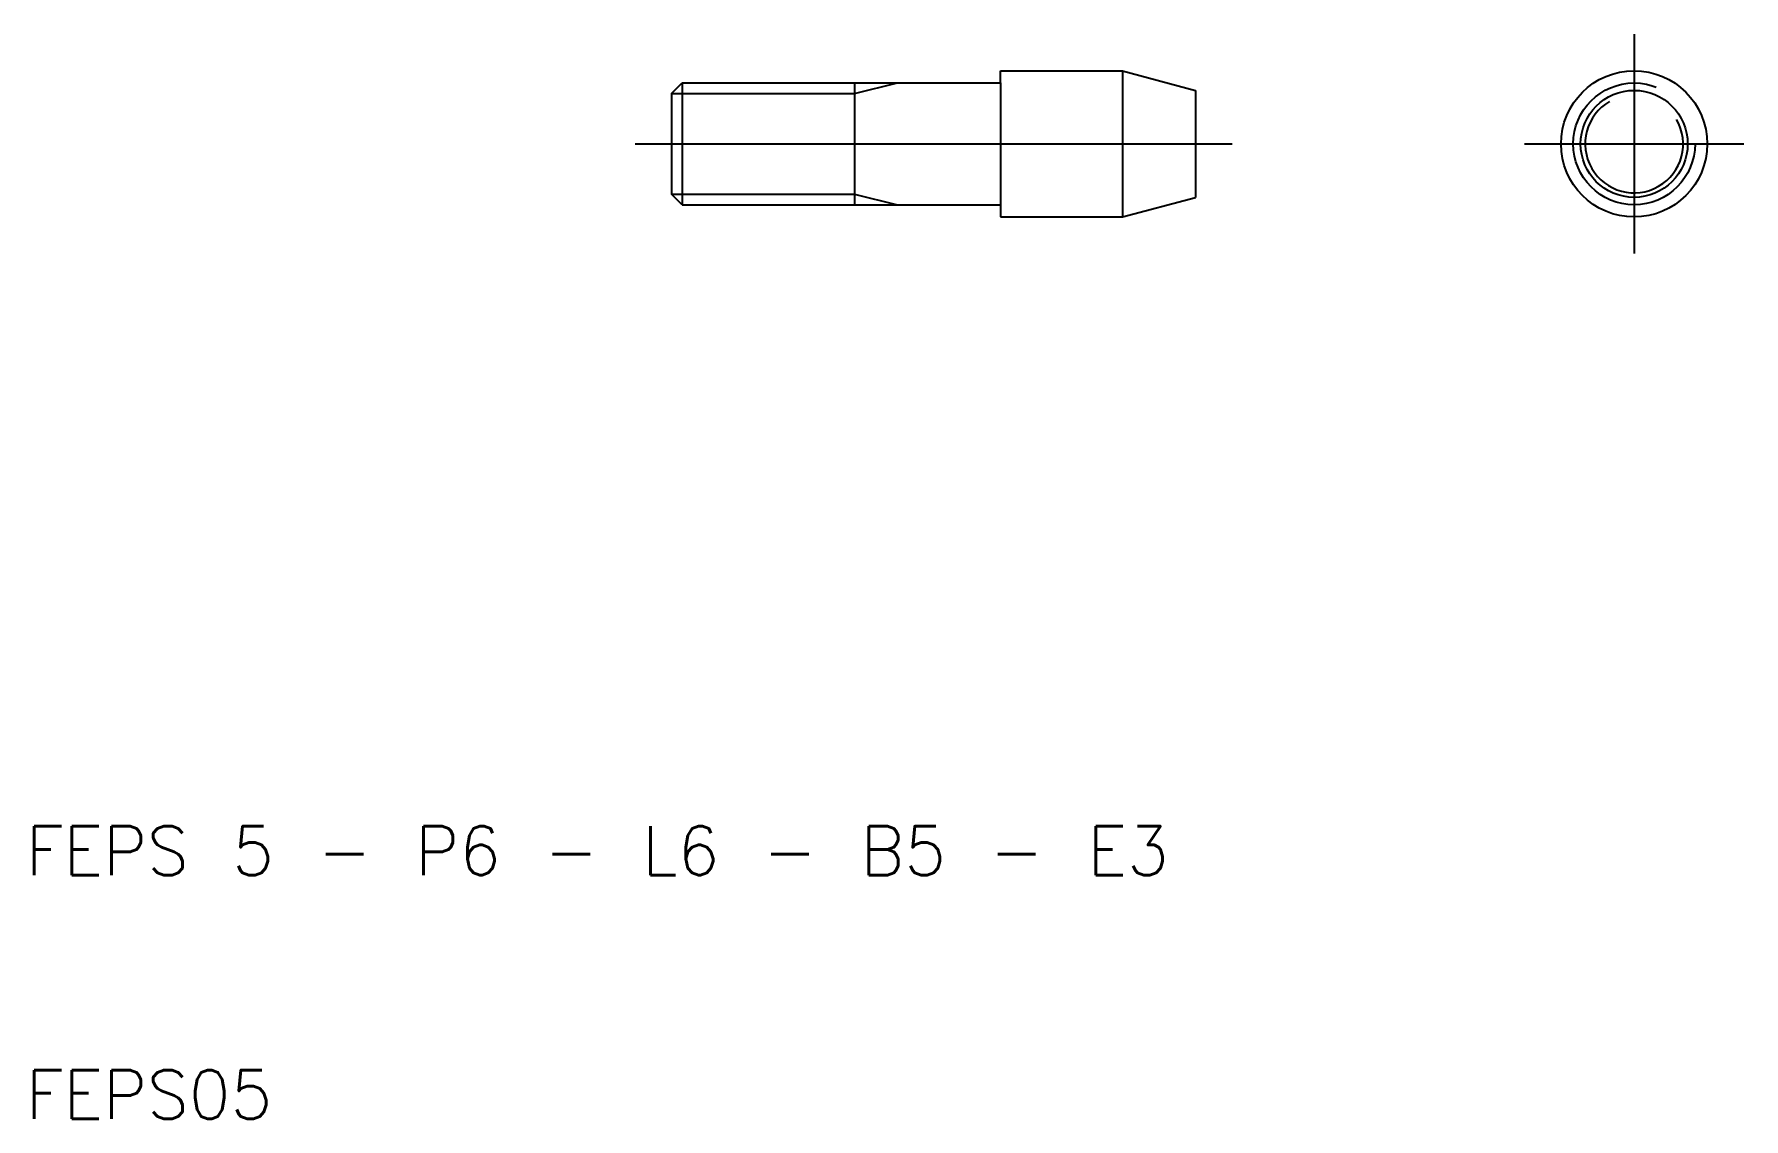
# Model space of a CAD drawing. Extents: x 10.3 to 80.5, y 10 to 54.5.
import ezdxf

# ---------------------------------------------------------------- set-up
doc = ezdxf.new("R2010")
doc.units = 0
doc.linetypes.add('CENTER', pattern=[50.8, 31.75, -6.35, 6.35, -6.35])
doc.linetypes.add('DASHED', pattern=[19.05, 12.7, -6.35])
doc.layers.get('0').update_dxf_attribs({"linetype": 'CONTINUOUS'})
doc.layers.add('CENTER', color=1, linetype='CENTER')
doc.styles.get("Standard").update_dxf_attribs({"font": 'txt.shx', "bigfont": 'extfont.shx'})

msp = doc.modelspace()

# ---------------------------------------------------------------- linework, layer by layer
for p, q in [((50, 53), (55, 53)), ((50, 52.5), (50, 53)), ((55, 53), (55, 47)), ((55, 53), (58, 52.196)), ((36.5, 52.067), (36.933, 52.5)), ((36.5, 52.067), (36.5, 47.933)), ((36.933, 52.5), (50, 52.5)), ((36.933, 52.5), (36.933, 47.5)), ((44, 52.5), (44, 47.5)), ((50, 52.5), (50, 47.5)), ((58, 52.196), (58, 47.804)), ((36.933, 47.5), (36.5, 47.933)), ((55, 47), (58, 47.804)), ((36.933, 47.5), (50, 47.5)), ((50, 47.5), (50, 47)), ((50, 47), (55, 47))]:
    msp.add_line(p, q)
at = {"color": 3}
for p, q in [((36.5, 52.067), (44, 52.067)), ((44, 52.067), (45.766, 52.5)), ((36.5, 47.933), (44, 47.933)), ((44, 47.933), (45.766, 47.5))]:
    msp.add_line(p, q, dxfattribs=at)
for radius in [3, 2.196]:
    msp.add_circle((76, 50), radius)
at = {"color": 3, "linetype": 'DASHED'}
msp.add_circle((76, 50), 2.5, dxfattribs=at)
msp.add_arc((76, 50), 2.01, 120, 30, dxfattribs=at)
at = {"layer": 'CENTER', "color": 1, "linetype": 'CENTER'}
for p, q in [((76, 54.5), (76, 45.5)), ((35, 50), (59.5, 50)), ((71.5, 50), (80.5, 50))]:
    msp.add_line(p, q, dxfattribs=at)

# ---------------------------------------------------------------- texts
for s, p in [('FEPS 5 - P6 - L6 - B5 - E3', (10, 20)), ('FEPS05', (10, 10))]:
    msp.add_text(s, height=2).set_placement(p)

doc.saveas('drawing.dxf')
